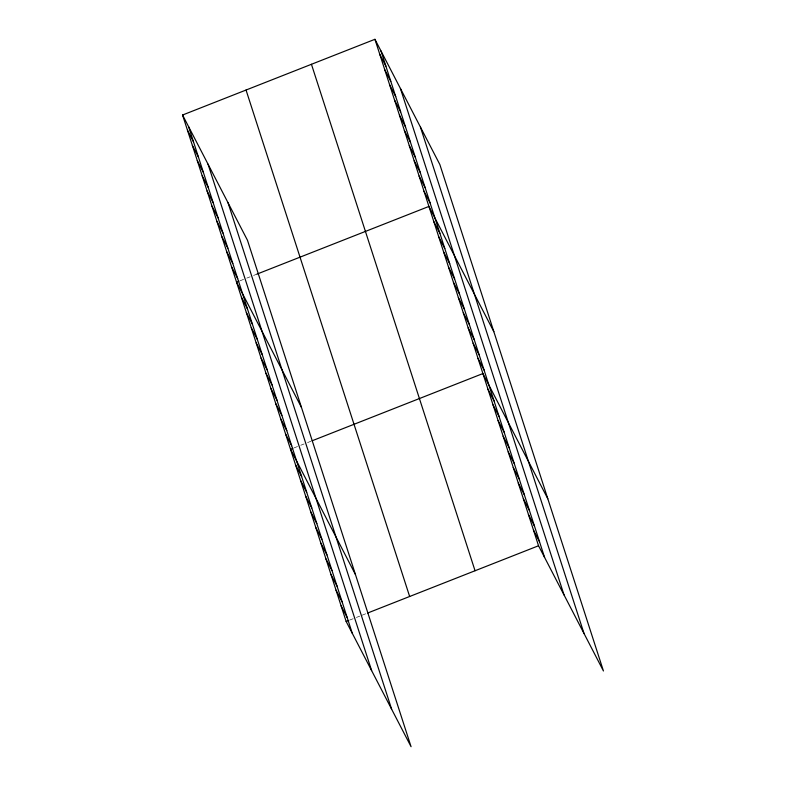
<?xml version="1.0" encoding="UTF-8"?>
<svg xmlns="http://www.w3.org/2000/svg" width="786" height="786" viewBox="0 0 786 786"><rect width="100%" height="100%" fill="white"/><g stroke="black" fill="none" stroke-linecap="round" stroke-linejoin="round"><path stroke-width="0.59" stroke-dasharray="3.93 2.95" d="M239.946 280.808L245.615 278.578M246.745 278.136L250.144 276.8M253.544 275.454L256.953 274.118M293.935 447.941L299.604 445.711M300.733 445.269L304.133 443.923M307.542 442.587L310.942 441.251M349.564 620.134L355.233 617.904M356.363 617.462L359.762 616.126M362.032 615.232L366.561 613.444"/><path stroke-width="1.18" d="M182.558 115.021L247.462 240.241L411.068 746.7L346.154 621.48L182.558 115.021L374.932 39.3L439.846 164.52L603.442 670.979L538.538 545.759L374.932 39.3M238.806 281.26L236.547 282.154L301.451 407.374M256.953 274.118L428.92 206.433L493.834 331.653M292.805 448.393L290.535 449.278L355.439 574.507M312.071 440.808L482.909 373.556L547.822 498.786M346.154 621.48L348.424 620.586M367.701 613.001L538.538 545.759M379.835 54.489L385.897 66.171M384.747 69.689L390.799 81.371M389.66 84.878L395.712 96.56M394.562 100.077L400.614 111.75M399.475 115.267L405.527 126.949M404.377 130.466L410.43 142.138M409.29 145.656L415.342 157.338M414.193 160.845L420.255 172.527M419.105 176.044L425.157 187.726M424.008 191.234L430.07 202.916M433.833 221.623L439.885 233.304M438.735 236.822L444.788 248.494M443.648 252.011L449.7 263.693M448.551 267.201L454.603 278.883M453.463 282.4L459.515 294.082M458.366 297.589L464.428 309.271M463.278 312.789L469.33 324.461M468.181 327.978L474.243 339.66M473.093 343.177L479.146 354.85M478.006 358.367L484.058 370.049M487.968 389.217L494.021 400.889M493.028 404.869L499.081 416.551M498.078 420.52L504.131 432.202M503.138 436.181L509.19 447.853M508.198 451.832L514.25 463.514M513.248 467.483L519.31 479.165M518.308 483.135L524.36 494.816M523.368 498.796L529.42 510.468M528.418 514.447L534.48 526.129M533.478 530.098L539.53 541.78M187.461 130.211L193.513 141.893M192.374 145.41L198.426 157.092M197.276 160.599L203.328 172.281M202.189 175.799L208.241 187.471M207.091 190.988L213.153 202.67M212.004 206.187L218.056 217.86M216.916 221.377L222.969 233.059M221.819 236.566L227.871 248.248M226.732 251.766L232.784 263.448M231.634 266.955L237.686 278.637M241.449 297.344L247.502 309.026M246.362 312.543L252.414 324.215M251.265 327.733L257.327 339.414M256.177 342.922L262.229 354.604M261.09 358.121L267.142 369.803M265.992 373.311L272.044 384.993M270.905 388.51L276.957 400.182M275.807 403.699L281.86 415.381M280.72 418.899L286.772 430.571M285.623 434.088L291.675 445.77M295.595 464.939L301.647 476.611M300.645 480.59L306.697 492.272M305.705 496.241L311.757 507.923M310.765 511.902L316.817 523.574M315.815 527.553L321.877 539.235M320.875 543.205L326.927 554.887M325.935 558.856L331.987 570.538M330.985 574.517L337.047 586.189M336.044 590.168L342.097 601.85M341.104 605.819L347.157 617.501M420.422 127.057L584.027 633.506M400.408 88.445L564.014 594.904M380.984 50.982L544.59 557.431M311.443 64.285L475.049 570.744M246.038 90.036L409.644 596.486M228.038 202.778L391.644 709.227M208.035 164.166L371.64 670.625M188.611 126.703L352.216 633.152"/></g></svg>
